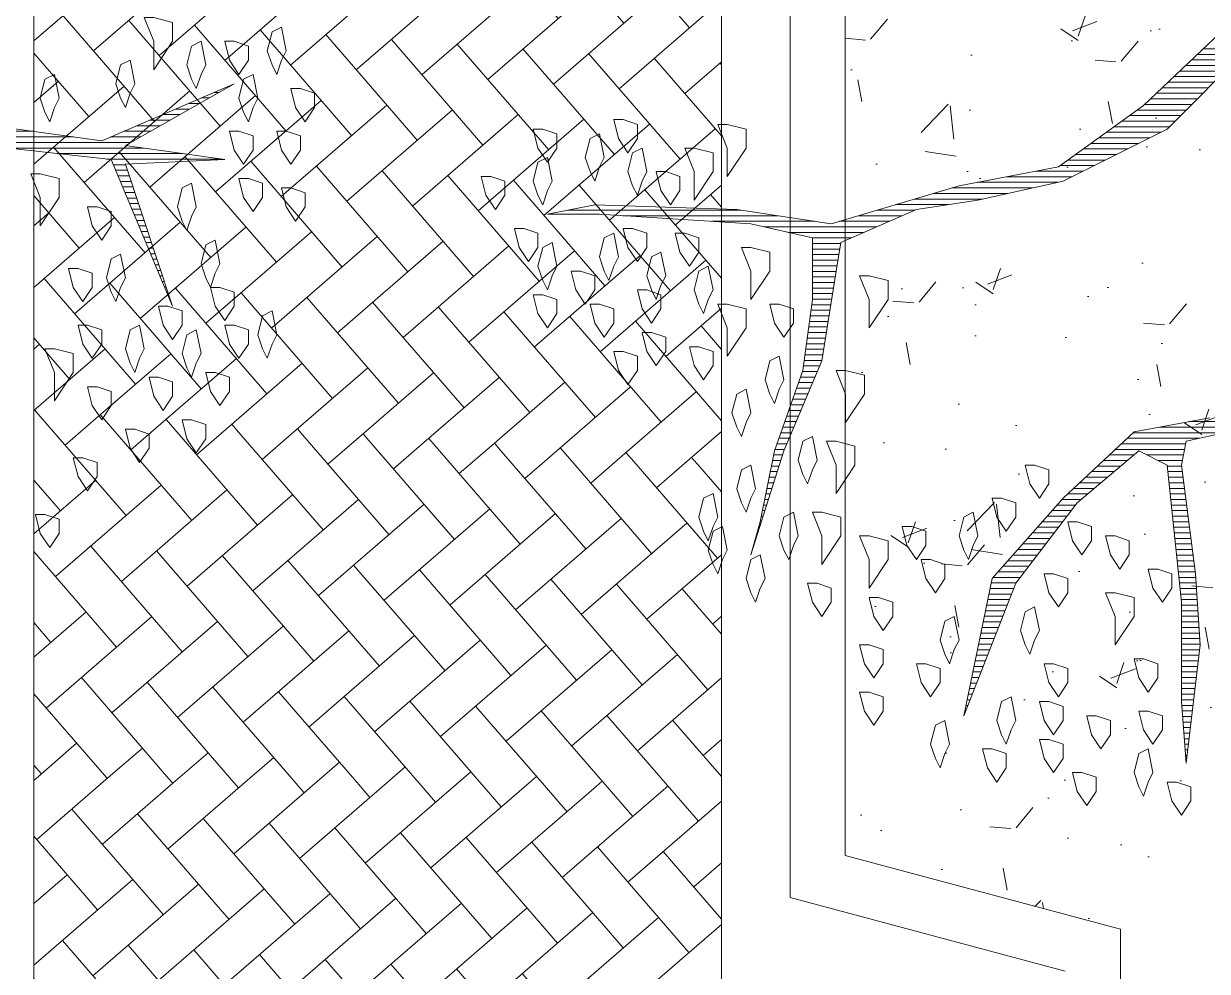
# Model space of a CAD drawing. Header units: metres. Extents: x 12093 to 20303, y 514 to 1412.
# Drawn here: x 19838.587 to 19841.169, y 772.165 to 774.231 of the extents above; entities that cross this region are included whole.
import ezdxf

# ---------------------------------------------------------------- set-up
doc = ezdxf.new("R2010")
doc.units = ezdxf.units.M
doc.layers.get('0').update_dxf_attribs({"lineweight": 13})
for name, color, linetype, lineweight in [('0-JARDI', 72, 'Continuous', 13), ('ARBOLES', 52, 'Continuous', 13), ('grass', 64, 'Continuous', 13), ('MANZANAS-ORIGINALES', 147, 'Continuous', 9), ('text.-piso', 35, 'Continuous', 5)]:
    doc.layers.add(name, color=color, linetype=linetype, lineweight=lineweight)

# ---------------------------------------------------------------- blocks, each defined once
blk = doc.blocks.new('*X7')
at = {"color": 0}
for p, q in [((17.9321, 17.9), (17.9348, 17.9)), ((17.9333, 17.91), (17.9341, 17.91)), ((17.9297, 17.88), (17.9364, 17.88)), ((17.9309, 17.89), (17.9356, 17.89)), ((17.9273, 17.86), (17.9379, 17.86)), ((17.9285, 17.87), (17.9371, 17.87)), ((17.9249, 17.84), (17.9395, 17.84)), ((17.9261, 17.85), (17.9387, 17.85)), ((17.9225, 17.82), (17.941, 17.82)), ((17.9237, 17.83), (17.9402, 17.83)), ((18.33, 17.82), (18.3316, 17.82)), ((17.9189, 17.79), (17.9423, 17.79)), ((17.9201, 17.8), (17.9423, 17.8)), ((17.9213, 17.81), (17.9418, 17.81)), ((18.3182, 17.79), (18.3254, 17.79)), ((18.3221, 17.8), (18.3275, 17.8)), ((18.3261, 17.81), (18.3296, 17.81)), ((17.9165, 17.77), (17.9423, 17.77)), ((17.9177, 17.78), (17.9423, 17.78)), ((18.3104, 17.77), (18.3213, 17.77)), ((18.3143, 17.78), (18.3234, 17.78)), ((17.9141, 17.75), (17.9423, 17.75)), ((17.9153, 17.76), (17.9423, 17.76)), ((18.3025, 17.75), (18.3171, 17.75)), ((18.3064, 17.76), (18.3192, 17.76)), ((17.9117, 17.73), (17.9423, 17.73)), ((17.9129, 17.74), (17.9423, 17.74)), ((18.2946, 17.73), (18.313, 17.73)), ((18.2986, 17.74), (18.3151, 17.74)), ((17.9093, 17.71), (17.9423, 17.71)), ((17.9105, 17.72), (17.9423, 17.72)), ((18.2868, 17.71), (18.3089, 17.71)), ((18.2907, 17.72), (18.3109, 17.72)), ((17.9083, 17.7), (17.9423, 17.7)), ((17.909, 17.69), (17.9423, 17.69)), ((18.2789, 17.69), (18.3047, 17.69)), ((18.2829, 17.7), (18.3068, 17.7)), ((17.9097, 17.68), (17.9423, 17.68)), ((17.9103, 17.67), (17.9423, 17.67)), ((18.2711, 17.67), (18.3006, 17.67)), ((18.275, 17.68), (18.3027, 17.68)), ((17.911, 17.66), (17.9423, 17.66)), ((17.9117, 17.65), (17.9423, 17.65)), ((18.2632, 17.65), (18.2965, 17.65)), ((18.2671, 17.66), (18.2985, 17.66)), ((17.9123, 17.64), (17.9423, 17.64)), ((17.913, 17.63), (17.9423, 17.63)), ((17.9137, 17.62), (17.9428, 17.62)), ((18.2514, 17.62), (18.2903, 17.62)), ((18.2554, 17.63), (18.2923, 17.63)), ((18.2593, 17.64), (18.2944, 17.64)), ((17.9143, 17.61), (17.9438, 17.61)), ((17.915, 17.6), (17.9448, 17.6)), ((18.2436, 17.6), (18.2861, 17.6)), ((18.2475, 17.61), (18.2882, 17.61)), ((17.9157, 17.59), (17.9459, 17.59)), ((17.9163, 17.58), (17.9469, 17.58)), ((18.2317, 17.58), (18.2805, 17.58)), ((18.2394, 17.59), (18.284, 17.59)), ((17.9172, 17.57), (17.9479, 17.57)), ((17.9186, 17.56), (17.949, 17.56)), ((18.2164, 17.56), (18.2628, 17.56)), ((18.2241, 17.57), (18.2717, 17.57)), ((17.9199, 17.55), (17.95, 17.55)), ((17.9212, 17.54), (17.951, 17.54)), ((18.2011, 17.54), (18.2452, 17.54)), ((18.2088, 17.55), (18.254, 17.55)), ((17.9225, 17.53), (17.9521, 17.53)), ((17.9238, 17.52), (17.9531, 17.52)), ((18.1858, 17.52), (18.2276, 17.52)), ((18.1935, 17.53), (18.2364, 17.53)), ((18.7099, 17.52), (18.7105, 17.52)), ((18.7131, 17.53), (18.7134, 17.53)), ((17.9251, 17.51), (17.9541, 17.51)), ((17.9264, 17.5), (17.9552, 17.5)), ((18.1706, 17.5), (18.2099, 17.5)), ((18.1782, 17.51), (18.2187, 17.51)), ((18.7035, 17.5), (18.7048, 17.5)), ((18.7067, 17.51), (18.7077, 17.51)), ((17.9277, 17.49), (17.9562, 17.49)), ((17.929, 17.48), (17.9572, 17.48)), ((18.1553, 17.48), (18.1923, 17.48)), ((18.1629, 17.49), (18.2011, 17.49)), ((18.6971, 17.48), (18.6991, 17.48)), ((18.7003, 17.49), (18.7019, 17.49)), ((17.9303, 17.47), (17.9583, 17.47)), ((17.9316, 17.46), (17.9593, 17.46)), ((17.9329, 17.45), (17.9604, 17.45)), ((18.1323, 17.45), (18.1658, 17.45)), ((18.14, 17.46), (18.1746, 17.46)), ((18.1476, 17.47), (18.1834, 17.47)), ((18.6876, 17.45), (18.6931, 17.45)), ((18.6908, 17.46), (18.6951, 17.46)), ((18.694, 17.47), (18.6971, 17.47)), ((17.9342, 17.44), (17.9614, 17.44)), ((17.9355, 17.43), (17.9624, 17.43)), ((18.1103, 17.43), (18.1467, 17.43)), ((18.1221, 17.44), (18.157, 17.44)), ((18.6812, 17.43), (18.6891, 17.43)), ((18.6844, 17.44), (18.6911, 17.44)), ((17.9368, 17.42), (17.9635, 17.42)), ((17.9381, 17.41), (17.9645, 17.41)), ((18.0867, 17.41), (18.1253, 17.41)), ((18.0985, 17.42), (18.136, 17.42)), ((18.6749, 17.41), (18.6851, 17.41)), ((18.6781, 17.42), (18.6871, 17.42)), ((17.9394, 17.4), (17.9655, 17.4)), ((17.9407, 17.39), (17.9666, 17.39)), ((18.063, 17.39), (18.1038, 17.39)), ((18.0748, 17.4), (18.1146, 17.4)), ((18.6685, 17.39), (18.6811, 17.39)), ((18.6717, 17.4), (18.6831, 17.4)), ((17.9407, 17.37), (17.984, 17.37)), ((17.942, 17.38), (17.9676, 17.38)), ((18.0394, 17.37), (18.0824, 17.37)), ((18.0512, 17.38), (18.0931, 17.38)), ((18.6621, 17.37), (18.6771, 17.37)), ((18.6653, 17.38), (18.6791, 17.38)), ((17.9367, 17.35), (18.061, 17.35)), ((17.9387, 17.36), (18.004, 17.36)), ((18.0276, 17.36), (18.0717, 17.36)), ((18.6555, 17.35), (18.6727, 17.35)), ((18.659, 17.36), (18.6751, 17.36)), ((17.9087, 17.33), (18.0396, 17.33)), ((17.9347, 17.34), (18.0503, 17.34)), ((18.6471, 17.33), (18.6656, 17.33)), ((18.6513, 17.34), (18.6692, 17.34)), ((17.8487, 17.31), (17.9816, 17.31)), ((17.8637, 17.32), (18.0288, 17.32)), ((18.6387, 17.31), (18.6586, 17.31)), ((18.6429, 17.32), (18.6621, 17.32)), ((17.8387, 17.3), (17.9283, 17.3)), ((18.626, 17.28), (18.648, 17.28)), ((18.6303, 17.29), (18.6515, 17.29)), ((18.6345, 17.3), (18.6551, 17.3)), ((18.6176, 17.26), (18.6409, 17.26)), ((18.6218, 17.27), (18.6445, 17.27)), ((18.6092, 17.24), (18.6339, 17.24)), ((18.6134, 17.25), (18.6374, 17.25)), ((18.6008, 17.22), (18.6268, 17.22)), ((18.605, 17.23), (18.6303, 17.23)), ((18.5924, 17.2), (18.6215, 17.2)), ((18.5966, 17.21), (18.6233, 17.21)), ((18.5868, 17.18), (18.6189, 17.18)), ((18.5884, 17.19), (18.6202, 17.19)), ((18.5837, 17.16), (18.6162, 17.16)), ((18.5853, 17.17), (18.6175, 17.17)), ((18.5789, 17.13), (18.6122, 17.13)), ((18.5805, 17.14), (18.6135, 17.14)), ((18.5821, 17.15), (18.6149, 17.15)), ((16.5321, 17.11), (16.5325, 17.11)), ((18.5758, 17.11), (18.6095, 17.11)), ((18.5774, 17.12), (18.6109, 17.12)), ((16.5355, 17.1), (16.5367, 17.1)), ((16.5388, 17.09), (16.5409, 17.09)), ((18.5726, 17.09), (18.6069, 17.09)), ((18.5742, 17.1), (18.6082, 17.1)), ((16.5421, 17.08), (16.5451, 17.08)), ((16.5454, 17.07), (16.5493, 17.07)), ((18.5695, 17.07), (18.6056, 17.07)), ((18.571, 17.08), (18.6056, 17.08)), ((16.5488, 17.06), (16.5535, 17.06)), ((16.5521, 17.05), (16.5577, 17.05)), ((18.5663, 17.05), (18.6056, 17.05)), ((18.5679, 17.06), (18.6056, 17.06)), ((16.5554, 17.04), (16.5619, 17.04)), ((16.5588, 17.03), (16.566, 17.03)), ((18.5632, 17.03), (18.6056, 17.03)), ((18.5647, 17.04), (18.6056, 17.04)), ((16.5621, 17.02), (16.5702, 17.02)), ((16.5654, 17.01), (16.5744, 17.01)), ((18.5598, 17.01), (18.6056, 17.01)), ((18.5615, 17.02), (18.6056, 17.02)), ((16.5688, 17), (16.5786, 17)), ((16.5721, 16.99), (16.5828, 16.99)), ((18.5565, 16.99), (18.6056, 16.99)), ((18.5582, 17), (18.6056, 17)), ((16.5754, 16.98), (16.587, 16.98)), ((16.5788, 16.97), (16.5912, 16.97)), ((16.5821, 16.96), (16.5954, 16.96)), ((18.5125, 16.96), (18.6485, 16.96)), ((18.5353, 16.97), (18.6056, 16.97)), ((18.5548, 16.98), (18.6056, 16.98)), ((16.5854, 16.95), (16.5996, 16.95)), ((16.5888, 16.94), (16.6038, 16.94)), ((18.4668, 16.94), (18.5567, 16.94)), ((18.4896, 16.95), (18.6918, 16.95)), ((18.6009, 16.94), (18.7864, 16.94)), ((16.5921, 16.93), (16.608, 16.93)), ((16.5954, 16.92), (16.6122, 16.92)), ((18.4211, 16.92), (18.4892, 16.92)), ((18.4439, 16.93), (18.523, 16.93)), ((18.6675, 16.93), (18.9464, 16.93)), ((18.7342, 16.92), (19.0449, 16.92)), ((16.5988, 16.91), (16.6164, 16.91)), ((16.6021, 16.9), (16.6206, 16.9)), ((18.2995, 16.9), (18.4217, 16.9)), ((18.3608, 16.91), (18.4555, 16.91)), ((16.6054, 16.89), (16.6248, 16.89)), ((16.6088, 16.88), (16.629, 16.88)), ((18.2095, 16.88), (18.3542, 16.88)), ((18.2545, 16.89), (18.388, 16.89)), ((16.6121, 16.87), (16.6331, 16.87)), ((16.6154, 16.86), (16.6373, 16.86)), ((18.1392, 16.86), (18.2561, 16.86)), ((18.1645, 16.87), (18.3086, 16.87)), ((16.443, 16.85), (16.6488, 16.85)), ((16.513, 16.84), (16.7388, 16.84)), ((18.0992, 16.84), (18.1601, 16.84)), ((18.1192, 16.85), (18.2036, 16.85)), ((16.583, 16.83), (16.8288, 16.83)), ((16.6062, 16.82), (16.9188, 16.82)), ((18.0592, 16.82), (18.1324, 16.82)), ((18.0792, 16.83), (18.1463, 16.83)), ((16.5531, 16.79), (16.5956, 16.79)), ((16.5708, 16.8), (16.6189, 16.8)), ((16.5885, 16.81), (16.6422, 16.81)), ((16.7083, 16.81), (17.0088, 16.81)), ((16.7816, 16.8), (17.0309, 16.8)), ((17.9992, 16.79), (18.0909, 16.79)), ((18.0192, 16.8), (18.1047, 16.8)), ((18.0392, 16.81), (18.1186, 16.81)), ((16.5178, 16.77), (16.5489, 16.77)), ((16.5355, 16.78), (16.5722, 16.78)), ((17.9635, 16.77), (18.0632, 16.77)), ((17.9792, 16.78), (18.0771, 16.78)), ((16.4824, 16.75), (16.5022, 16.75)), ((16.5001, 16.76), (16.5256, 16.76)), ((17.9435, 16.75), (18.0355, 16.75)), ((17.9535, 16.76), (18.0494, 16.76)), ((16.447, 16.73), (16.4556, 16.73)), ((16.4647, 16.74), (16.4789, 16.74)), ((17.9235, 16.73), (18.0084, 16.73)), ((17.9335, 16.74), (18.0217, 16.74)), ((16.4293, 16.72), (16.4322, 16.72)), ((17.9035, 16.71), (17.9873, 16.71)), ((17.9135, 16.72), (17.9979, 16.72)), ((17.8835, 16.69), (17.9662, 16.69)), ((17.8935, 16.7), (17.9768, 16.7)), ((17.8635, 16.67), (17.9451, 16.67)), ((17.8735, 16.68), (17.9556, 16.68)), ((17.8435, 16.65), (17.924, 16.65)), ((17.8535, 16.66), (17.9345, 16.66)), ((17.8235, 16.63), (17.9029, 16.63)), ((17.8335, 16.64), (17.9134, 16.64))]:
    blk.add_line(p, q, dxfattribs=at)
blk = doc.blocks.new('ARBUSTO6')
at = {"layer": 'ARBOLES'}
for points in [[(0.2078, 1.4409), (0.1823, 1.4494), (0.1823, 1.4749), (0.1993, 1.5005), (0.2163, 1.4749), (0.2248, 1.4409)], [(0.3779, 1.4239), (0.3524, 1.4324), (0.3524, 1.4579), (0.3694, 1.4834), (0.3864, 1.4579), (0.3949, 1.4239)], [(0.2589, 1.4409), (0.2504, 1.4239), (0.2589, 1.3814), (0.2759, 1.3899), (0.2844, 1.4239), (0.2759, 1.4494), (0.2674, 1.4664)], [(0.5395, 1.3814), (0.514, 1.3899), (0.514, 1.4154), (0.531, 1.4409), (0.548, 1.4154), (0.5565, 1.3814)], [(0.4374, 1.3644), (0.4119, 1.3729), (0.4119, 1.3984), (0.4289, 1.4239), (0.4459, 1.3984), (0.4544, 1.3644)], [(0.6245, 1.3899), (0.616, 1.3729), (0.6245, 1.3304), (0.6415, 1.3389), (0.65, 1.3729), (0.6415, 1.3984), (0.633, 1.4154)], [(0.2589, 1.3134), (0.2333, 1.3219), (0.2333, 1.3474), (0.2504, 1.3729), (0.2674, 1.3474), (0.2759, 1.3134)], [(0.3524, 1.3219), (0.3269, 1.3304), (0.3269, 1.3559), (0.3439, 1.3814), (0.3609, 1.3559), (0.3694, 1.3219)], [(0.5055, 1.3474), (0.497, 1.3304), (0.5055, 1.2879), (0.5225, 1.2964), (0.531, 1.3304), (0.5225, 1.3559), (0.514, 1.3729)], [(0.4374, 1.2964), (0.4119, 1.3049), (0.4119, 1.3304), (0.4289, 1.3559), (0.4459, 1.3304), (0.4544, 1.2964)], [(0.7606, 1.2793), (0.7351, 1.2879), (0.7351, 1.3134), (0.7521, 1.3389), (0.7691, 1.3134), (0.7776, 1.2793)], [(0.2674, 1.2198), (0.2418, 1.2283), (0.2418, 1.2538), (0.2589, 1.2793), (0.2759, 1.2538), (0.2844, 1.2198)], [(0.4289, 1.2283), (0.4034, 1.2368), (0.4034, 1.2623), (0.4204, 1.2879), (0.4374, 1.2623), (0.4459, 1.2283)], [(0.6585, 1.2283), (0.633, 1.2368), (0.633, 1.2623), (0.65, 1.2879), (0.667, 1.2623), (0.6755, 1.2283)], [(0.7606, 1.1943), (0.7351, 1.2028), (0.7351, 1.2283), (0.7521, 1.2538), (0.7691, 1.2283), (0.7776, 1.1943)], [(0.6075, 1.2028), (0.599, 1.1858), (0.6075, 1.1433), (0.6245, 1.1518), (0.633, 1.1858), (0.6245, 1.2113), (0.616, 1.2283)], [(0.3184, 1.1008), (0.2844, 1.1093), (0.2844, 1.1433), (0.3184, 1.1943), (0.3184, 1.1433), (0.3354, 1.1008)], [(0.463, 1.1858), (0.4544, 1.1688), (0.463, 1.1263), (0.48, 1.1348), (0.4885, 1.1688), (0.48, 1.1943), (0.4715, 1.2113)], [(0.7436, 1.1093), (0.7181, 1.1178), (0.7181, 1.1433), (0.7351, 1.1688), (0.7521, 1.1433), (0.7606, 1.1093)], [(0.8541, 1.0838), (0.8286, 1.0923), (0.8286, 1.1178), (0.8456, 1.1433), (0.8626, 1.1178), (0.8711, 1.0838)], [(0.2418, 1.0582), (0.2163, 1.0667), (0.2163, 1.0923), (0.2333, 1.1178), (0.2504, 1.0923), (0.2589, 1.0582)], [(0.4289, 1.0667), (0.4034, 1.0753), (0.4034, 1.1008), (0.4204, 1.1263), (0.4374, 1.1008), (0.4459, 1.0667)], [(0.9562, 1.0923), (0.9477, 1.0753), (0.9562, 1.0327), (0.9732, 1.0412), (0.9817, 1.0753), (0.9732, 1.1008), (0.9647, 1.1178)], [(0.65, 1.0412), (0.6245, 1.0497), (0.6245, 1.0753), (0.6415, 1.1008), (0.6585, 1.0753), (0.667, 1.0412)], [(0.7606, 0.9987), (0.7266, 1.0072), (0.7266, 1.0412), (0.7606, 1.0923), (0.7606, 1.0412), (0.7776, 0.9987)], [(1.0242, 1.0412), (1.0157, 1.0242), (1.0242, 0.9817), (1.0412, 0.9902), (1.0497, 1.0242), (1.0412, 1.0497), (1.0327, 1.0667)], [(0.3184, 0.9987), (0.2929, 1.0072), (0.2929, 1.0327), (0.3099, 1.0582), (0.3269, 1.0327), (0.3354, 0.9987)], [(0.8456, 0.9562), (0.8116, 0.9647), (0.8116, 0.9987), (0.8456, 1.0497), (0.8456, 0.9987), (0.8626, 0.9562)], [(-0.9827, 0.9817), (-1.0082, 0.9902), (-1.0082, 1.0157), (-0.9912, 1.0412), (-0.9742, 1.0157), (-0.9657, 0.9817)], [(0.3864, 0.9732), (0.3609, 0.9817), (0.3609, 1.0072), (0.3779, 1.0327), (0.3949, 1.0072), (0.4034, 0.9732)], [(0.5735, 1.0157), (0.565, 0.9987), (0.5735, 0.9562), (0.5905, 0.9647), (0.599, 0.9987), (0.5905, 1.0242), (0.582, 1.0412)], [(0.6841, 0.9817), (0.6585, 0.9902), (0.6585, 1.0157), (0.6755, 1.0412), (0.6926, 1.0157), (0.7011, 0.9817)], [(0.8967, 1.0157), (0.8881, 0.9987), (0.8967, 0.9562), (0.9137, 0.9647), (0.9222, 0.9987), (0.9137, 1.0242), (0.9052, 1.0412)], [(1.0412, 0.9817), (1.0327, 0.9647), (1.0412, 0.9222), (1.0582, 0.9307), (1.0667, 0.9647), (1.0582, 0.9902), (1.0497, 1.0072)], [(0.5225, 0.9307), (0.497, 0.9392), (0.497, 0.9647), (0.514, 0.9902), (0.531, 0.9647), (0.5395, 0.9307)], [(-1.0507, 0.8797), (-1.0763, 0.8882), (-1.0763, 0.9137), (-1.0593, 0.9392), (-1.0422, 0.9137), (-1.0337, 0.8797)], [(0.9732, 0.9307), (0.9647, 0.9137), (0.9732, 0.8712), (0.9902, 0.8797), (0.9987, 0.9137), (0.9902, 0.9392), (0.9817, 0.9562)], [(0.463, 0.8712), (0.4374, 0.8797), (0.4374, 0.9052), (0.4544, 0.9307), (0.4715, 0.9052), (0.48, 0.8712)], [(0.8201, 0.8286), (0.7861, 0.8371), (0.7861, 0.8712), (0.8201, 0.9222), (0.8201, 0.8712), (0.8371, 0.8286)], [(0.8626, 0.8797), (0.8541, 0.8626), (0.8626, 0.8201), (0.8796, 0.8286), (0.8881, 0.8626), (0.8796, 0.8882), (0.8711, 0.9052)], [(-1.1443, 0.8286), (-1.1698, 0.8371), (-1.1698, 0.8626), (-1.1528, 0.8882), (-1.1358, 0.8626), (-1.1273, 0.8286)], [(-1.2463, 0.8116), (-1.2718, 0.8201), (-1.2718, 0.8456), (-1.2548, 0.8712), (-1.2378, 0.8456), (-1.2293, 0.8116)], [(-1.0763, 0.7521), (-1.1018, 0.7606), (-1.1018, 0.7861), (-1.0848, 0.8116), (-1.0678, 0.7861), (-1.0593, 0.7521)], [(0.9817, 0.7946), (0.9732, 0.7776), (0.9817, 0.7351), (0.9987, 0.7436), (1.0072, 0.7776), (0.9987, 0.8031), (0.9902, 0.8201)], [(-1.1868, 0.7351), (-1.2123, 0.7436), (-1.2123, 0.7691), (-1.1953, 0.7946), (-1.1783, 0.7691), (-1.1698, 0.7351)], [(0.8031, 0.7011), (0.7691, 0.7096), (0.7691, 0.7436), (0.8031, 0.7946), (0.8031, 0.7436), (0.8201, 0.7011)], [(-1.2889, 0.7266), (-1.3144, 0.7351), (-1.3144, 0.7606), (-1.2974, 0.7861), (-1.2804, 0.7606), (-1.2718, 0.7266)], [(-0.9997, 0.6841), (-1.0337, 0.6926), (-1.0337, 0.7266), (-0.9997, 0.7776), (-0.9997, 0.7266), (-0.9827, 0.6841)], [(0.9222, 0.7351), (0.9137, 0.7181), (0.9222, 0.6756), (0.9392, 0.6841), (0.9477, 0.7181), (0.9392, 0.7436), (0.9307, 0.7606)], [(-1.2548, 0.7096), (-1.2633, 0.6926), (-1.2548, 0.65), (-1.2378, 0.6586), (-1.2293, 0.6926), (-1.2378, 0.7181), (-1.2463, 0.7351)], [(-1.1528, 0.7011), (-1.1613, 0.6841), (-1.1528, 0.6415), (-1.1358, 0.65), (-1.1273, 0.6841), (-1.1358, 0.7096), (-1.1443, 0.7266)], [(1.2028, 0.6671), (1.1773, 0.6756), (1.1773, 0.7011), (1.1943, 0.7266), (1.2113, 0.7011), (1.2198, 0.6671)], [(1.0667, 0.6586), (1.0412, 0.6671), (1.0412, 0.6926), (1.0582, 0.7181), (1.0752, 0.6926), (1.0837, 0.6586)], [(-1.3909, 0.6756), (-1.3994, 0.6586), (-1.3909, 0.616), (-1.3739, 0.6245), (-1.3654, 0.6586), (-1.3739, 0.6841), (-1.3824, 0.7011)], [(-1.3229, 0.6415), (-1.3484, 0.65), (-1.3484, 0.6756), (-1.3314, 0.7011), (-1.3144, 0.6756), (-1.3059, 0.6415)], [(-1.0593, 0.6415), (-1.0848, 0.65), (-1.0848, 0.6756), (-1.0678, 0.7011), (-1.0507, 0.6756), (-1.0422, 0.6415)], [(1.1518, 0.633), (1.1263, 0.6415), (1.1263, 0.6671), (1.1433, 0.6926), (1.1603, 0.6671), (1.1688, 0.633)], [(-1.2038, 0.6075), (-1.2293, 0.616), (-1.2293, 0.6415), (-1.2123, 0.6671), (-1.1953, 0.6415), (-1.1868, 0.6075)], [(1.0157, 0.582), (0.9817, 0.5905), (0.9817, 0.6245), (1.0157, 0.6756), (1.0157, 0.6245), (1.0327, 0.582)], [(0.9222, 0.582), (0.8967, 0.5905), (0.8967, 0.616), (0.9137, 0.6415), (0.9307, 0.616), (0.9392, 0.582)], [(1.2453, 0.582), (1.2198, 0.5905), (1.2198, 0.616), (1.2368, 0.6415), (1.2538, 0.616), (1.2623, 0.582)], [(-1.2974, 0.5735), (-1.3229, 0.582), (-1.3229, 0.6075), (-1.3059, 0.633), (-1.2889, 0.6075), (-1.2804, 0.5735)], [(0.7606, 0.531), (0.7266, 0.5395), (0.7266, 0.5735), (0.7606, 0.6245), (0.7606, 0.5735), (0.7776, 0.531)], [(1.3474, 0.565), (1.3218, 0.5735), (1.3218, 0.599), (1.3389, 0.6245), (1.3559, 0.599), (1.3644, 0.565)], [(-1.1188, 0.5735), (-1.1273, 0.5565), (-1.1188, 0.514), (-1.1018, 0.5225), (-1.0933, 0.5565), (-1.1018, 0.582), (-1.1103, 0.599)], [(-1.0422, 0.5395), (-1.0678, 0.548), (-1.0678, 0.5735), (-1.0507, 0.599), (-1.0337, 0.5735), (-1.0252, 0.5395)], [(1.0497, 0.5735), (1.0412, 0.5565), (1.0497, 0.514), (1.0667, 0.5225), (1.0752, 0.5565), (1.0667, 0.582), (1.0582, 0.599)], [(1.1603, 0.5565), (1.1348, 0.565), (1.1348, 0.5905), (1.1518, 0.616), (1.1688, 0.5905), (1.1773, 0.5565)], [(1.2793, 0.5225), (1.2538, 0.531), (1.2538, 0.5565), (1.2708, 0.582), (1.2878, 0.5565), (1.2963, 0.5225)], [(-1.2889, 0.548), (-1.2974, 0.531), (-1.2889, 0.4885), (-1.2718, 0.497), (-1.2633, 0.531), (-1.2718, 0.5565), (-1.2804, 0.5735)], [(0.9732, 0.48), (0.9392, 0.4885), (0.9392, 0.5225), (0.9732, 0.5735), (0.9732, 0.5225), (0.9902, 0.48)], [(1.1348, 0.548), (1.1263, 0.531), (1.1348, 0.4885), (1.1518, 0.497), (1.1603, 0.531), (1.1518, 0.5565), (1.1433, 0.5735)], [(1.3304, 0.531), (1.3218, 0.514), (1.3304, 0.4715), (1.3474, 0.48), (1.3559, 0.514), (1.3474, 0.5395), (1.3389, 0.5565)], [(1.2198, 0.514), (1.2113, 0.497), (1.2198, 0.4545), (1.2368, 0.463), (1.2453, 0.497), (1.2368, 0.5225), (1.2283, 0.5395)], [(1.0922, 0.4545), (1.0667, 0.463), (1.0667, 0.4885), (1.0837, 0.514), (1.1007, 0.4885), (1.1092, 0.4545)], [(1.1858, 0.4459), (1.1603, 0.4545), (1.1603, 0.48), (1.1773, 0.5055), (1.1943, 0.48), (1.2028, 0.4459)], [(1.3814, 0.4459), (1.3559, 0.4545), (1.3559, 0.48), (1.3729, 0.5055), (1.3899, 0.48), (1.3984, 0.4459)], [(-1.2463, 0.4459), (-1.2548, 0.4289), (-1.2463, 0.3864), (-1.2293, 0.3949), (-1.2208, 0.4289), (-1.2293, 0.4545), (-1.2378, 0.4715)], [(-1.0763, 0.4289), (-1.1018, 0.4374), (-1.1018, 0.463), (-1.0848, 0.4885), (-1.0678, 0.463), (-1.0593, 0.4289)], [(-1.4249, 0.3949), (-1.4504, 0.4034), (-1.4504, 0.4289), (-1.4334, 0.4545), (-1.4164, 0.4289), (-1.4079, 0.3949)], [(-0.9742, 0.3694), (-1.0082, 0.3779), (-1.0082, 0.4119), (-0.9742, 0.463), (-0.9742, 0.4119), (-0.9572, 0.3694)], [(-1.3484, 0.3779), (-1.3739, 0.3864), (-1.3739, 0.4119), (-1.3569, 0.4374), (-1.3399, 0.4119), (-1.3314, 0.3779)], [(1.4409, 0.3524), (1.4154, 0.3609), (1.4154, 0.3864), (1.4324, 0.4119), (1.4494, 0.3864), (1.4579, 0.3524)], [(1.0752, 0.3014), (1.0412, 0.3099), (1.0412, 0.3439), (1.0752, 0.3949), (1.0752, 0.3439), (1.0922, 0.3014)], [(1.1263, 0.3439), (1.1007, 0.3524), (1.1007, 0.3779), (1.1178, 0.4034), (1.1348, 0.3779), (1.1433, 0.3439)], [(1.1688, 0.3609), (1.1603, 0.3439), (1.1688, 0.3014), (1.1858, 0.3099), (1.1943, 0.3439), (1.1858, 0.3694), (1.1773, 0.3864)], [(1.3389, 0.3779), (1.3304, 0.3609), (1.3389, 0.3184), (1.3559, 0.3269), (1.3644, 0.3609), (1.3559, 0.3864), (1.3474, 0.4034)], [(-1.4164, 0.2929), (-1.4419, 0.3014), (-1.4419, 0.3269), (-1.4249, 0.3524), (-1.4079, 0.3269), (-1.3994, 0.2929)], [(-1.3314, 0.2929), (-1.3569, 0.3014), (-1.3569, 0.3269), (-1.3399, 0.3524), (-1.3229, 0.3269), (-1.3144, 0.2929)], [(1.0157, 0.2589), (0.9817, 0.2674), (0.9817, 0.3014), (1.0157, 0.3524), (1.0157, 0.3014), (1.0327, 0.2589)], [(1.2453, 0.3354), (1.2368, 0.3184), (1.2453, 0.2759), (1.2623, 0.2844), (1.2708, 0.3184), (1.2623, 0.3439), (1.2538, 0.3609)], [(1.3474, 0.2674), (1.3218, 0.2759), (1.3218, 0.3014), (1.3389, 0.3269), (1.3559, 0.3014), (1.3644, 0.2674)], [(1.2028, 0.2504), (1.1773, 0.2589), (1.1773, 0.2844), (1.1943, 0.3099), (1.2113, 0.2844), (1.2198, 0.2504)], [(-1.4419, 0.2163), (-1.4674, 0.2248), (-1.4674, 0.2504), (-1.4504, 0.2759), (-1.4334, 0.2504), (-1.4249, 0.2163)], [(-1.3569, 0.2504), (-1.3654, 0.2333), (-1.3569, 0.1908), (-1.3399, 0.1993), (-1.3314, 0.2333), (-1.3399, 0.2589), (-1.3484, 0.2759)], [(-0.9997, 0.2504), (-1.0082, 0.2333), (-0.9997, 0.1908), (-0.9827, 0.1993), (-0.9742, 0.2333), (-0.9827, 0.2589), (-0.9912, 0.2759)], [(-1.1358, 0.2248), (-1.1443, 0.2078), (-1.1358, 0.1653), (-1.1188, 0.1738), (-1.1103, 0.2078), (-1.1188, 0.2333), (-1.1273, 0.2504)], [(-1.2633, 0.1908), (-1.2718, 0.1738), (-1.2633, 0.1313), (-1.2463, 0.1398), (-1.2378, 0.1738), (-1.2463, 0.1993), (-1.2548, 0.2163)], [(-1.4079, 0.1653), (-1.4164, 0.1483), (-1.4079, 0.1058), (-1.3909, 0.1143), (-1.3824, 0.1483), (-1.3909, 0.1738), (-1.3994, 0.1908)], [(-1.3229, 0.1313), (-1.3484, 0.1398), (-1.3484, 0.1653), (-1.3314, 0.1908), (-1.3144, 0.1653), (-1.3059, 0.1313)], [(-1.1783, 0.0888), (-1.2123, 0.0973), (-1.2123, 0.1313), (-1.1783, 0.1823), (-1.1783, 0.1313), (-1.1613, 0.0888)]]:
    blk.add_lwpolyline(points, close=True, dxfattribs=at)
at = {"layer": 'ARBOLES', "color": 7}
for points in [[(-0.7191, 0.3014), (-1.1018, 0.3439), (-1.2123, 0.6075), (-1.1273, 0.3524), (-1.3059, 0.3439), (-1.1273, 0.3184), (-1.3229, 0.2078), (-1.0848, 0.3099), (-0.8977, 0.2844)], [(0.1058, 0.0718), (0.2674, 0.2248), (0.4204, 0.3354), (0.599, 0.3694), (0.8286, 0.4374), (0.9987, 0.4119), (1.2538, 0.4034), (1.3389, 0.4204), (1.2453, 0.4204), (0.9732, 0.4374), (0.8626, 0.463), (0.8626, 0.5735), (0.8796, 0.7011), (0.9307, 0.8456), (0.9562, 0.9732), (0.9732, 1.0327), (0.9137, 0.8456), (0.8456, 0.6841), (0.8201, 0.5225), (0.8116, 0.4715), (0.6755, 0.4119), (0.565, 0.3949), (0.4119, 0.3609), (0.2248, 0.2674), (0.0803, 0.1228)], [(0.1483, 0.7861), (0.2844, 0.8116), (0.4119, 0.9307), (0.5395, 1.0753), (0.5905, 1.3219), (0.497, 1.0838), (0.3864, 0.9392), (0.2759, 0.8456), (0.2248, 0.8712), (0.1993, 1.1178), (0.1993, 1.2964), (0.1908, 1.4069), (0.1653, 1.1943), (0.1738, 1.0667), (0.1993, 0.8712), (0.1908, 0.8286), (0.1143, 0.8116)]]:
    blk.add_lwpolyline(points, dxfattribs=at)
at = {"layer": 'ARBOLES'}
blk.add_blockref('*X7', (-17.7429, -16.5069), dxfattribs=at)
blk = doc.blocks.new('ARBUST13')
at = {"layer": 'ARBOLES'}
blk.add_blockref('ARBUSTO6', (0, 0.025), dxfattribs=at)

msp = doc.modelspace()

# ---------------------------------------------------------------- hatches: boundary and pattern name
at = {"layer": 'grass'}
h = msp.add_hatch(dxfattribs=at)
h.set_pattern_fill('AR-CONC', color=256, scale=0.003, style=0)
h.set_pattern_definition([(50, (0, 0), (0.546554007, -0.047817257), [0.05715, -0.62865]), (355, (0, 0), (-0.105728478, 0.573169929), [0.04572, -0.50292]), (100.451, (0.04555, -0.004), (0.440827505, 0.525350063), [0.04857, -0.53427]), (46.1842, (0, 0.1524), (0.813237123, -0.126126984), [0.085725, -0.942975]), (96.6356, (0.0678, 0.1419), (0.712212703, 0.742276668), [0.072855, -0.801405]), (351.184, (0, 0.1524), (0.712213817, 0.742275354), [0.06858, -0.75438]), (21, (0.0762, 0.1143), (0.45484464, -0.306796556), [0.05715, -0.62865]), (326, (0.0762, 0.1143), (0.185406085, 0.552563898), [0.04572, -0.50292]), (71.4514, (0.1141, 0.08873), (0.640249472, 0.245768573), [0.04857, -0.53427]), (37.5, (0, 0), (0.0092658098, 0.2536651166), [0, -0.496824, 0, -0.51054, 0, -0.504825]), (7.5, (0, 0), (0.2004589875, 0.3005417245), [0, -0.291084, 0, -0.485394, 0, -0.192405]), (327.5, (-0.16993, 0), (0.4067717855, -0.017186232), [0, -0.1905, 0, -0.59436, 0, -0.78867]), (317.5, (-0.24613, 0), (0.444387544, 0.076279473), [0, -0.24765, 0, -0.394716, 0, -0.56007])])
h.paths.add_polyline_path([(19836.5097, 770.4458), (19837.7397, 770.3868), (19837.7397, 772.257), (19838.3397, 772.4177), (19838.3397, 775.9228), (19836.5097, 776.0403)])
h.paths.add_polyline_path([(19840.9797, 770.2315), (19842.2097, 770.1725), (19842.2097, 775.6743), (19840.3797, 775.7918), (19840.3797, 772.4177), (19840.9797, 772.257)])
h.paths.add_polyline_path([(19836.5097, 770.4458), (19836.5097, 767.9556), (19838.3397, 767.851), (19838.3397, 769.912), (19837.7397, 770.0728), (19837.7397, 770.3868)])
h.paths.add_polyline_path([(19840.3797, 769.912), (19840.3797, 767.7343), (19842.2097, 767.6296), (19842.2097, 770.1725), (19840.9797, 770.2315), (19840.9797, 770.0728)])
at = {"layer": 'text.-piso', "ltscale": 5}
h = msp.add_hatch(dxfattribs=at)
h.set_pattern_fill('AR-HBONE', color=256, scale=0.001, angle=85.8762252, style=0)
h.paths.add_polyline_path([(19840.1097, 775.8091), (19838.6097, 775.9055), (19838.6097, 773.381), (19840.1097, 773.2612)])
h = msp.add_hatch(dxfattribs=at)
h.set_pattern_fill('AR-HBONE', color=256, scale=0.001, angle=85.8762252, style=0)
h.paths.add_polyline_path([(19840.1097, 773.2612), (19838.6097, 773.381), (19838.6097, 772.5902), (19840.1097, 772.5628)])
h = msp.add_hatch(dxfattribs=at)
h.set_pattern_fill('AR-HBONE', color=256, scale=0.001, angle=85.8762252, style=0)
h.paths.add_polyline_path([(19840.1097, 772.5628), (19838.6097, 772.5902), (19838.6097, 772.035), (19840.1097, 772.035)])

# ---------------------------------------------------------------- linework, layer by layer
at = {"layer": 'MANZANAS-ORIGINALES'}
for p, q in [((19838.6097, 756.0804), (19838.6097, 829.0533)), ((19840.1097, 756.0804), (19840.1097, 829.0533)), ((19840.2597, 772.3256), (19840.2597, 776.119)), ((19840.3797, 772.4177), (19840.3797, 776.0269)), ((19840.3797, 772.4177), (19840.3797, 776.0269)), ((19840.3797, 772.4177), (19840.9797, 772.257)), ((19840.2597, 772.3256), (19840.8597, 772.1649)), ((19840.9797, 770.0728), (19840.9797, 772.257))]:
    msp.add_line(p, q, dxfattribs=at)

# ---------------------------------------------------------------- block references
at = {"layer": '0-JARDI', "xscale": 1.213369402147331, "yscale": 1.213369402147331, "zscale": 1.213369402147331, "rotation": 180}
for p in [(19837.4415, 774.3827), (19841.3546, 774.3564)]:
    msp.add_blockref('ARBUST13', p, dxfattribs=at)

doc.saveas('drawing.dxf')
